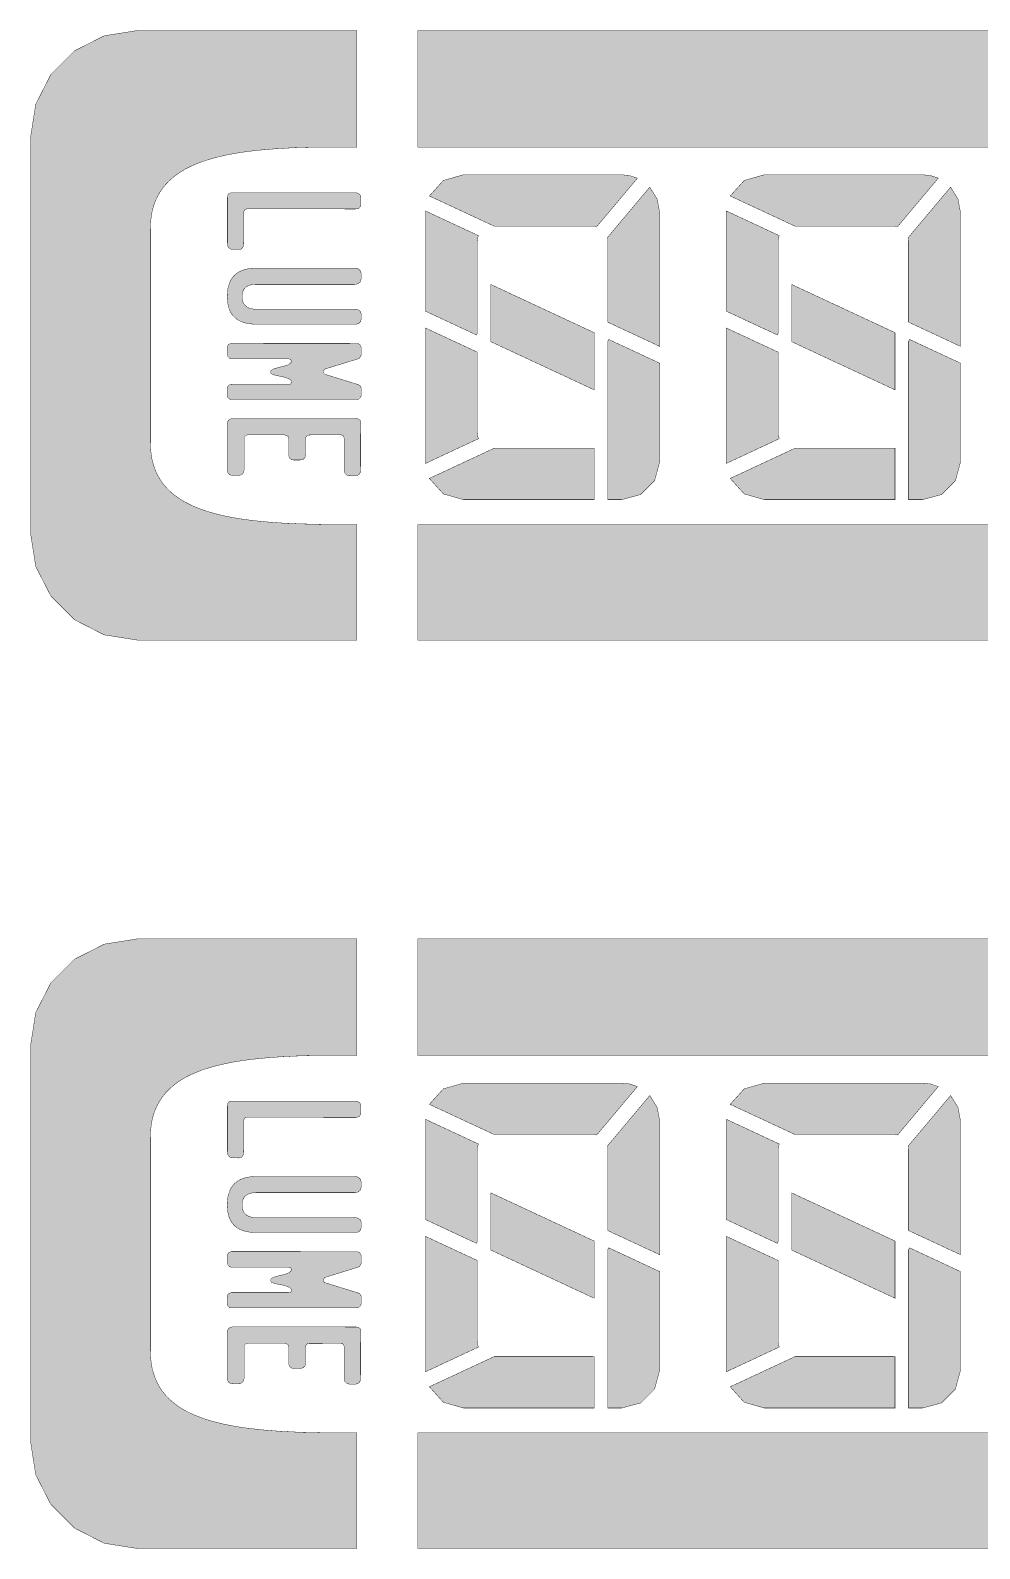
# Model space of a CAD drawing. Header units: millimetres. Extents: x 11.2 to 78.9, y -80.1 to -18.9.
# Drawn here: x 49.31 to 61.79, y -39.01 to -19.05 of the extents above; entities that cross this region are included whole.
import ezdxf

# ---------------------------------------------------------------- set-up
doc = ezdxf.new("R2010")
doc.units = ezdxf.units.MM
doc.header["$MEASUREMENT"] = 0
doc.layers.add('Top-Paste-Mask-Layer', color=7, linetype='Continuous', true_color=0x808080)

msp = doc.modelspace()

# ---------------------------------------------------------------- hatches: boundary and pattern name
at = {"layer": 'Top-Paste-Mask-Layer'}
for points in [[(50.716, -19.056), (53.605, -19.056), (53.605, -20.588), (53.063, -20.588), (52.978, -20.59), (52.893, -20.592), (52.806, -20.595), (52.72, -20.599), (52.632, -20.604), (52.545, -20.609), (52.458, -20.616), (52.371, -20.623), (52.284, -20.632), (52.198, -20.642), (52.113, -20.653), (52.029, -20.666), (51.946, -20.681), (51.865, -20.697), (51.786, -20.716), (51.709, -20.736), (51.633, -20.759), (51.561, -20.783), (51.491, -20.81), (51.423, -20.84), (51.359, -20.872), (51.298, -20.907), (51.241, -20.945), (51.188, -20.986), (51.138, -21.031), (51.092, -21.078), (51.051, -21.129), (51.014, -21.183), (50.982, -21.241), (50.954, -21.302), (50.931, -21.367), (50.913, -21.436), (50.901, -21.509), (50.893, -21.585), (50.89, -21.666), (50.89, -24.466), (50.893, -24.547), (50.901, -24.623), (50.913, -24.696), (50.931, -24.765), (50.954, -24.83), (50.982, -24.892), (51.014, -24.949), (51.051, -25.004), (51.092, -25.054), (51.138, -25.102), (51.188, -25.146), (51.241, -25.187), (51.298, -25.225), (51.359, -25.26), (51.423, -25.292), (51.491, -25.322), (51.561, -25.349), (51.633, -25.374), (51.709, -25.396), (51.786, -25.416), (51.865, -25.435), (51.946, -25.451), (52.029, -25.466), (52.113, -25.479), (52.198, -25.49), (52.284, -25.5), (52.371, -25.509), (52.458, -25.517), (52.545, -25.523), (52.632, -25.529), (52.72, -25.533), (52.806, -25.537), (52.893, -25.54), (52.978, -25.542), (53.063, -25.544), (53.146, -25.546), (53.228, -25.547), (53.309, -25.547), (53.388, -25.548), (53.465, -25.548), (53.54, -25.548), (53.605, -25.548), (53.605, -27.066), (50.716, -27.066), (50.283, -26.998), (49.893, -26.799), (49.583, -26.489), (49.384, -26.099), (49.316, -25.666), (49.316, -20.456), (49.384, -20.023), (49.583, -19.633), (49.893, -19.323), (50.283, -19.125)], [(54.405, -20.588), (54.405, -19.056), (62.588, -19.056), (62.588, -20.587)], [(57.292, -20.996), (56.757, -21.633), (56.73, -21.628), (56.703, -21.626), (55.407, -21.626), (54.557, -21.23), (54.742, -21.026), (55.006, -20.951), (57.085, -20.951), (57.191, -20.962)], [(61.246, -20.996), (60.711, -21.633), (60.684, -21.628), (60.657, -21.626), (59.361, -21.626), (58.511, -21.23), (58.696, -21.026), (58.96, -20.951), (61.039, -20.951), (61.145, -20.962)], [(57.585, -21.451), (57.585, -23.207), (56.903, -22.889), (56.903, -21.826), (56.902, -21.801), (56.897, -21.777), (57.454, -21.114), (57.551, -21.27)], [(61.539, -21.451), (61.539, -23.207), (60.857, -22.889), (60.857, -21.826), (60.856, -21.801), (60.851, -21.777), (61.408, -21.114), (61.505, -21.27)], [(53.657, -21.337), (53.653, -21.365), (53.632, -21.39), (53.605, -21.4), (53.586, -21.401), (52.162, -21.399), (52.135, -21.407), (52.119, -21.433), (52.118, -21.452), (52.117, -21.843), (52.116, -21.87), (52.109, -21.898), (52.091, -21.924), (52.064, -21.934), (52.055, -21.935), (51.981, -21.934), (51.954, -21.931), (51.928, -21.918), (51.909, -21.891), (51.903, -21.865), (51.902, -21.844), (51.902, -21.25), (51.905, -21.223), (51.923, -21.197), (51.95, -21.188), (51.959, -21.188), (53.582, -21.189), (53.61, -21.191), (53.636, -21.203), (53.654, -21.228), (53.657, -21.251)], [(54.507, -21.427), (55.202, -21.751), (55.191, -21.788), (55.187, -21.826), (55.187, -23.033), (55.177, -23.057), (54.506, -22.744), (54.506, -21.451), (54.506, -21.439)], [(58.461, -21.427), (59.156, -21.751), (59.145, -21.788), (59.141, -21.826), (59.141, -23.033), (59.131, -23.057), (58.46, -22.744), (58.46, -21.451), (58.46, -21.439)], [(52.096, -22.554), (52.097, -22.579), (52.102, -22.608), (52.111, -22.634), (52.127, -22.66), (52.156, -22.687), (52.185, -22.702), (52.213, -22.711), (52.245, -22.716), (52.273, -22.718), (53.575, -22.719), (53.6, -22.721), (53.626, -22.727), (53.652, -22.749), (53.66, -22.775), (53.66, -22.782), (53.66, -22.853), (53.655, -22.879), (53.628, -22.906), (53.6, -22.914), (53.575, -22.915), (52.25, -22.914), (52.221, -22.912), (52.193, -22.909), (52.167, -22.905), (52.129, -22.897), (52.095, -22.885), (52.063, -22.871), (52.034, -22.855), (52.008, -22.835), (51.978, -22.805), (51.958, -22.78), (51.942, -22.751), (51.928, -22.72), (51.917, -22.686), (51.909, -22.649), (51.905, -22.624), (51.903, -22.596), (51.901, -22.568), (51.901, -22.553), (51.902, -22.523), (51.904, -22.495), (51.907, -22.467), (51.911, -22.441), (51.921, -22.404), (51.932, -22.37), (51.947, -22.338), (51.965, -22.31), (51.985, -22.284), (52.017, -22.254), (52.044, -22.235), (52.074, -22.218), (52.106, -22.205), (52.142, -22.194), (52.18, -22.186), (52.208, -22.182), (52.236, -22.18), (52.266, -22.179), (53.575, -22.179), (53.601, -22.181), (53.626, -22.19), (53.653, -22.216), (53.66, -22.244), (53.661, -22.256), (53.661, -22.308), (53.658, -22.335), (53.646, -22.362), (53.619, -22.383), (53.592, -22.39), (53.575, -22.391), (52.281, -22.391), (52.252, -22.392), (52.226, -22.395), (52.196, -22.402), (52.17, -22.412), (52.144, -22.429), (52.121, -22.455), (52.107, -22.483), (52.1, -22.51), (52.096, -22.54)], [(55.367, -23.146), (55.367, -22.394), (56.723, -23.026), (56.723, -23.778)], [(59.321, -23.146), (59.321, -22.394), (60.677, -23.026), (60.677, -23.778)], [(55.202, -24.42), (54.507, -24.745), (54.506, -24.733), (54.506, -24.721), (54.506, -22.965), (55.187, -23.282), (55.187, -24.346), (55.191, -24.384)], [(57.085, -25.221), (56.903, -25.221), (56.903, -23.138), (56.914, -23.115), (57.585, -23.428), (57.585, -24.721), (57.518, -24.971), (57.335, -25.154)], [(59.156, -24.42), (58.461, -24.745), (58.46, -24.733), (58.46, -24.721), (58.46, -22.965), (59.141, -23.282), (59.141, -24.346), (59.145, -24.384)], [(61.039, -25.221), (60.857, -25.221), (60.857, -23.138), (60.868, -23.115), (61.539, -23.428), (61.539, -24.721), (61.472, -24.971), (61.289, -25.154)], [(51.96, -23.906), (51.934, -23.902), (51.934, -23.901), (51.908, -23.879), (51.907, -23.878), (51.9, -23.852), (51.9, -23.851), (51.899, -23.839), (51.899, -23.839), (51.899, -23.768), (51.899, -23.768), (51.903, -23.742), (51.903, -23.741), (51.922, -23.715), (51.922, -23.715), (51.948, -23.706), (51.949, -23.706), (51.96, -23.705), (51.96, -23.705), (52.708, -23.705), (52.733, -23.701), (52.749, -23.675), (52.75, -23.67), (52.732, -23.645), (52.706, -23.631), (52.678, -23.62), (52.651, -23.612), (52.621, -23.604), (52.616, -23.603), (52.588, -23.598), (52.588, -23.598), (52.559, -23.592), (52.559, -23.592), (52.53, -23.585), (52.53, -23.585), (52.505, -23.577), (52.505, -23.577), (52.478, -23.565), (52.478, -23.564), (52.473, -23.557), (52.473, -23.556), (52.473, -23.529), (52.473, -23.527), (52.499, -23.508), (52.499, -23.508), (52.526, -23.498), (52.526, -23.498), (52.554, -23.49), (52.554, -23.49), (52.582, -23.482), (52.582, -23.482), (52.609, -23.476), (52.609, -23.476), (52.64, -23.468), (52.667, -23.461), (52.694, -23.452), (52.719, -23.439), (52.744, -23.413), (52.745, -23.406), (52.737, -23.381), (52.713, -23.371), (52.708, -23.371), (51.96, -23.371), (51.96, -23.371), (51.96, -23.371), (51.934, -23.366), (51.934, -23.366), (51.909, -23.34), (51.908, -23.339), (51.901, -23.312), (51.901, -23.311), (51.899, -23.286), (51.899, -23.286), (51.899, -23.233), (51.899, -23.233), (51.902, -23.207), (51.903, -23.207), (51.918, -23.18), (51.918, -23.18), (51.944, -23.168), (51.945, -23.168), (51.96, -23.166), (51.96, -23.166), (53.593, -23.167), (53.593, -23.167), (53.62, -23.17), (53.621, -23.17), (53.646, -23.186), (53.647, -23.186), (53.659, -23.212), (53.66, -23.212), (53.662, -23.234), (53.662, -23.234), (53.662, -23.31), (53.662, -23.31), (53.657, -23.336), (53.657, -23.337), (53.636, -23.363), (53.636, -23.363), (53.618, -23.371), (53.618, -23.371), (53.187, -23.504), (53.167, -23.529), (53.167, -23.533), (53.167, -23.534), (53.167, -23.556), (53.185, -23.574), (53.186, -23.574), (53.186, -23.574), (53.618, -23.708), (53.618, -23.708), (53.644, -23.721), (53.645, -23.722), (53.66, -23.748), (53.66, -23.749), (53.661, -23.759), (53.661, -23.759), (53.661, -23.846), (53.661, -23.846), (53.657, -23.873), (53.656, -23.874), (53.631, -23.899), (53.63, -23.9), (53.604, -23.905), (53.603, -23.905), (53.593, -23.906), (53.593, -23.906), (51.96, -23.906)], [(53.61, -24.903), (53.583, -24.907), (53.582, -24.907), (53.523, -24.907), (53.523, -24.907), (53.497, -24.905), (53.497, -24.905), (53.472, -24.897), (53.471, -24.897), (53.445, -24.872), (53.444, -24.871), (53.436, -24.845), (53.436, -24.844), (53.436, -24.833), (53.436, -24.833), (53.436, -24.408), (53.428, -24.383), (53.402, -24.371), (53.39, -24.37), (52.977, -24.371), (52.952, -24.377), (52.932, -24.403), (52.928, -24.429), (52.928, -24.434), (52.928, -24.641), (52.928, -24.641), (52.923, -24.668), (52.922, -24.669), (52.896, -24.693), (52.895, -24.693), (52.869, -24.699), (52.869, -24.699), (52.852, -24.7), (52.852, -24.7), (52.773, -24.7), (52.772, -24.7), (52.746, -24.695), (52.745, -24.694), (52.719, -24.676), (52.719, -24.675), (52.71, -24.648), (52.71, -24.647), (52.71, -24.641), (52.71, -24.641), (52.71, -24.421), (52.705, -24.396), (52.679, -24.375), (52.652, -24.37), (52.641, -24.37), (52.176, -24.369), (52.15, -24.373), (52.125, -24.398), (52.123, -24.412), (52.123, -24.831), (52.123, -24.831), (52.117, -24.858), (52.117, -24.858), (52.1, -24.885), (52.1, -24.885), (52.072, -24.9), (52.072, -24.9), (52.048, -24.902), (52.048, -24.902), (51.976, -24.902), (51.976, -24.902), (51.948, -24.899), (51.948, -24.899), (51.922, -24.886), (51.921, -24.886), (51.904, -24.858), (51.904, -24.858), (51.9, -24.832), (51.9, -24.832), (51.9, -24.829), (51.9, -24.829), (51.9, -24.234), (51.9, -24.233), (51.903, -24.208), (51.903, -24.207), (51.914, -24.181), (51.915, -24.18), (51.941, -24.161), (51.942, -24.16), (51.969, -24.155), (51.969, -24.155), (51.975, -24.155), (51.975, -24.155), (53.596, -24.156), (53.596, -24.156), (53.622, -24.159), (53.623, -24.16), (53.649, -24.18), (53.649, -24.18), (53.655, -24.206), (53.655, -24.206), (53.655, -24.206), (53.654, -24.831), (53.654, -24.831), (53.65, -24.858), (53.65, -24.859), (53.637, -24.885), (53.636, -24.886), (53.61, -24.903)], [(56.723, -25.221), (55.006, -25.221), (54.742, -25.146), (54.557, -24.942), (55.407, -24.546), (56.703, -24.546), (56.713, -24.545), (56.723, -24.545)], [(60.677, -25.221), (58.96, -25.221), (58.696, -25.146), (58.511, -24.942), (59.361, -24.546), (60.657, -24.546), (60.667, -24.545), (60.677, -24.545)], [(62.588, -27.066), (54.405, -27.066), (54.405, -25.546), (62.588, -25.546)], [(50.716, -30.994), (53.605, -30.994), (53.605, -32.526), (53.063, -32.526), (52.978, -32.528), (52.893, -32.53), (52.806, -32.533), (52.72, -32.537), (52.632, -32.542), (52.545, -32.547), (52.458, -32.554), (52.371, -32.561), (52.284, -32.57), (52.198, -32.58), (52.113, -32.591), (52.029, -32.604), (51.946, -32.619), (51.865, -32.636), (51.786, -32.654), (51.709, -32.674), (51.633, -32.697), (51.561, -32.721), (51.491, -32.749), (51.423, -32.778), (51.359, -32.81), (51.298, -32.845), (51.241, -32.883), (51.188, -32.924), (51.138, -32.969), (51.092, -33.016), (51.051, -33.067), (51.014, -33.121), (50.982, -33.179), (50.954, -33.24), (50.931, -33.305), (50.913, -33.374), (50.901, -33.447), (50.893, -33.523), (50.89, -33.604), (50.89, -36.404), (50.893, -36.485), (50.901, -36.561), (50.913, -36.634), (50.931, -36.703), (50.954, -36.768), (50.982, -36.83), (51.014, -36.887), (51.051, -36.942), (51.092, -36.992), (51.138, -37.04), (51.188, -37.084), (51.241, -37.125), (51.298, -37.163), (51.359, -37.198), (51.423, -37.23), (51.491, -37.26), (51.561, -37.287), (51.633, -37.312), (51.709, -37.334), (51.786, -37.354), (51.865, -37.373), (51.946, -37.389), (52.029, -37.404), (52.113, -37.417), (52.198, -37.428), (52.284, -37.438), (52.371, -37.447), (52.458, -37.455), (52.545, -37.461), (52.632, -37.467), (52.72, -37.471), (52.806, -37.475), (52.893, -37.478), (52.978, -37.48), (53.063, -37.482), (53.146, -37.484), (53.228, -37.485), (53.309, -37.485), (53.388, -37.486), (53.465, -37.486), (53.54, -37.486), (53.605, -37.486), (53.605, -39.005), (50.716, -39.005), (50.283, -38.936), (49.893, -38.737), (49.583, -38.427), (49.384, -38.037), (49.316, -37.605), (49.316, -32.394), (49.384, -31.961), (49.583, -31.571), (49.893, -31.261), (50.283, -31.063)], [(54.405, -32.526), (54.405, -30.994), (62.588, -30.994), (62.588, -32.525)], [(57.292, -32.934), (56.757, -33.571), (56.73, -33.566), (56.703, -33.564), (55.407, -33.564), (54.557, -33.168), (54.742, -32.964), (55.006, -32.889), (57.085, -32.889), (57.191, -32.9)], [(61.246, -32.934), (60.711, -33.571), (60.684, -33.566), (60.657, -33.564), (59.361, -33.564), (58.511, -33.168), (58.696, -32.964), (58.96, -32.889), (61.039, -32.889), (61.145, -32.9)], [(57.585, -33.389), (57.585, -35.145), (56.903, -34.827), (56.903, -33.764), (56.902, -33.739), (56.897, -33.715), (57.454, -33.052), (57.551, -33.208)], [(61.539, -33.389), (61.539, -35.145), (60.857, -34.827), (60.857, -33.764), (60.856, -33.739), (60.851, -33.715), (61.408, -33.052), (61.505, -33.208)], [(53.657, -33.276), (53.653, -33.303), (53.632, -33.328), (53.605, -33.338), (53.586, -33.339), (52.162, -33.337), (52.135, -33.345), (52.119, -33.371), (52.118, -33.39), (52.117, -33.781), (52.116, -33.808), (52.109, -33.836), (52.091, -33.862), (52.064, -33.872), (52.055, -33.873), (51.981, -33.872), (51.954, -33.869), (51.928, -33.856), (51.909, -33.829), (51.903, -33.803), (51.902, -33.782), (51.902, -33.188), (51.905, -33.161), (51.923, -33.135), (51.95, -33.126), (51.959, -33.126), (53.582, -33.127), (53.61, -33.13), (53.636, -33.141), (53.654, -33.166), (53.657, -33.189)], [(54.507, -33.365), (55.202, -33.689), (55.191, -33.726), (55.187, -33.764), (55.187, -34.971), (55.177, -34.995), (54.506, -34.682), (54.506, -33.389), (54.506, -33.377)], [(58.461, -33.365), (59.156, -33.689), (59.145, -33.726), (59.141, -33.764), (59.141, -34.971), (59.131, -34.995), (58.46, -34.682), (58.46, -33.389), (58.46, -33.377)], [(52.096, -34.492), (52.097, -34.517), (52.102, -34.546), (52.111, -34.572), (52.127, -34.598), (52.156, -34.625), (52.185, -34.64), (52.213, -34.649), (52.245, -34.654), (52.273, -34.656), (53.575, -34.657), (53.6, -34.659), (53.626, -34.665), (53.652, -34.687), (53.66, -34.713), (53.66, -34.72), (53.66, -34.791), (53.655, -34.818), (53.628, -34.844), (53.6, -34.852), (53.575, -34.853), (52.25, -34.852), (52.221, -34.85), (52.193, -34.847), (52.167, -34.843), (52.129, -34.835), (52.095, -34.823), (52.063, -34.809), (52.034, -34.793), (52.008, -34.773), (51.978, -34.743), (51.958, -34.718), (51.942, -34.689), (51.928, -34.658), (51.917, -34.624), (51.909, -34.587), (51.905, -34.562), (51.903, -34.534), (51.901, -34.506), (51.901, -34.491), (51.902, -34.461), (51.904, -34.433), (51.907, -34.405), (51.911, -34.379), (51.921, -34.342), (51.932, -34.308), (51.947, -34.276), (51.965, -34.248), (51.985, -34.222), (52.017, -34.192), (52.044, -34.173), (52.074, -34.156), (52.106, -34.143), (52.142, -34.132), (52.18, -34.124), (52.208, -34.12), (52.236, -34.118), (52.266, -34.117), (53.575, -34.117), (53.601, -34.119), (53.626, -34.128), (53.653, -34.154), (53.66, -34.182), (53.661, -34.194), (53.661, -34.246), (53.658, -34.273), (53.646, -34.3), (53.619, -34.321), (53.592, -34.328), (53.575, -34.329), (52.281, -34.329), (52.252, -34.33), (52.226, -34.333), (52.196, -34.34), (52.17, -34.35), (52.144, -34.367), (52.121, -34.393), (52.107, -34.421), (52.1, -34.448), (52.096, -34.478)], [(55.367, -35.084), (55.367, -34.332), (56.723, -34.964), (56.723, -35.716)], [(59.321, -35.084), (59.321, -34.332), (60.677, -34.964), (60.677, -35.716)], [(55.202, -36.358), (54.507, -36.683), (54.506, -36.671), (54.506, -36.659), (54.506, -34.903), (55.187, -35.22), (55.187, -36.284), (55.191, -36.322)], [(59.156, -36.358), (58.461, -36.683), (58.46, -36.671), (58.46, -36.659), (58.46, -34.903), (59.141, -35.22), (59.141, -36.284), (59.145, -36.322)], [(51.96, -35.844), (51.934, -35.84), (51.934, -35.839), (51.908, -35.817), (51.907, -35.816), (51.9, -35.79), (51.9, -35.789), (51.899, -35.777), (51.899, -35.777), (51.899, -35.706), (51.899, -35.706), (51.903, -35.68), (51.903, -35.679), (51.922, -35.653), (51.922, -35.653), (51.948, -35.644), (51.949, -35.644), (51.96, -35.643), (51.96, -35.643), (52.708, -35.643), (52.733, -35.639), (52.749, -35.613), (52.75, -35.608), (52.732, -35.583), (52.706, -35.569), (52.678, -35.558), (52.651, -35.55), (52.621, -35.542), (52.616, -35.541), (52.588, -35.536), (52.588, -35.536), (52.559, -35.53), (52.559, -35.53), (52.53, -35.523), (52.53, -35.523), (52.505, -35.515), (52.505, -35.515), (52.478, -35.503), (52.478, -35.502), (52.473, -35.495), (52.473, -35.494), (52.473, -35.467), (52.473, -35.465), (52.499, -35.446), (52.499, -35.446), (52.526, -35.436), (52.526, -35.436), (52.554, -35.428), (52.554, -35.428), (52.582, -35.42), (52.582, -35.42), (52.609, -35.414), (52.609, -35.414), (52.64, -35.406), (52.667, -35.399), (52.694, -35.39), (52.719, -35.377), (52.744, -35.351), (52.745, -35.344), (52.737, -35.319), (52.713, -35.309), (52.708, -35.309), (51.96, -35.309), (51.96, -35.309), (51.96, -35.309), (51.934, -35.304), (51.934, -35.304), (51.909, -35.278), (51.908, -35.277), (51.901, -35.25), (51.901, -35.249), (51.899, -35.224), (51.899, -35.224), (51.899, -35.171), (51.899, -35.171), (51.902, -35.145), (51.903, -35.145), (51.918, -35.119), (51.918, -35.118), (51.944, -35.106), (51.945, -35.106), (51.96, -35.104), (51.96, -35.104), (53.593, -35.105), (53.593, -35.105), (53.62, -35.108), (53.621, -35.108), (53.646, -35.124), (53.647, -35.124), (53.659, -35.15), (53.66, -35.15), (53.662, -35.172), (53.662, -35.172), (53.662, -35.248), (53.662, -35.249), (53.657, -35.274), (53.657, -35.275), (53.636, -35.301), (53.636, -35.301), (53.618, -35.309), (53.618, -35.309), (53.187, -35.442), (53.167, -35.467), (53.167, -35.471), (53.167, -35.472), (53.167, -35.494), (53.185, -35.512), (53.186, -35.512), (53.186, -35.512), (53.618, -35.646), (53.618, -35.646), (53.644, -35.659), (53.645, -35.66), (53.66, -35.686), (53.66, -35.687), (53.661, -35.697), (53.661, -35.697), (53.661, -35.784), (53.661, -35.784), (53.657, -35.811), (53.656, -35.812), (53.631, -35.837), (53.63, -35.838), (53.604, -35.843), (53.603, -35.843), (53.593, -35.844), (53.593, -35.844), (51.96, -35.844)], [(57.085, -37.159), (56.903, -37.159), (56.903, -35.076), (56.914, -35.053), (57.585, -35.366), (57.585, -36.659), (57.518, -36.909), (57.335, -37.092)], [(61.039, -37.159), (60.857, -37.159), (60.857, -35.076), (60.868, -35.053), (61.539, -35.366), (61.539, -36.659), (61.472, -36.909), (61.289, -37.092)], [(53.61, -36.841), (53.583, -36.845), (53.582, -36.845), (53.523, -36.845), (53.523, -36.845), (53.497, -36.843), (53.497, -36.843), (53.472, -36.835), (53.471, -36.835), (53.445, -36.81), (53.444, -36.809), (53.436, -36.783), (53.436, -36.782), (53.436, -36.771), (53.436, -36.771), (53.436, -36.346), (53.428, -36.321), (53.402, -36.309), (53.39, -36.308), (52.977, -36.309), (52.952, -36.315), (52.932, -36.341), (52.928, -36.367), (52.928, -36.372), (52.928, -36.579), (52.928, -36.579), (52.923, -36.606), (52.922, -36.607), (52.896, -36.631), (52.895, -36.631), (52.869, -36.637), (52.869, -36.637), (52.852, -36.638), (52.852, -36.638), (52.773, -36.638), (52.772, -36.638), (52.746, -36.633), (52.745, -36.632), (52.719, -36.614), (52.719, -36.613), (52.71, -36.586), (52.71, -36.585), (52.71, -36.579), (52.71, -36.579), (52.71, -36.359), (52.705, -36.334), (52.679, -36.313), (52.652, -36.308), (52.641, -36.308), (52.176, -36.307), (52.15, -36.311), (52.125, -36.336), (52.123, -36.35), (52.123, -36.769), (52.123, -36.769), (52.117, -36.796), (52.117, -36.796), (52.1, -36.823), (52.1, -36.823), (52.072, -36.838), (52.072, -36.838), (52.048, -36.84), (52.048, -36.84), (51.976, -36.84), (51.976, -36.84), (51.948, -36.837), (51.948, -36.837), (51.922, -36.824), (51.921, -36.824), (51.904, -36.796), (51.904, -36.796), (51.9, -36.77), (51.9, -36.77), (51.9, -36.767), (51.9, -36.767), (51.9, -36.172), (51.9, -36.171), (51.903, -36.146), (51.903, -36.145), (51.914, -36.119), (51.915, -36.118), (51.941, -36.099), (51.942, -36.098), (51.969, -36.093), (51.969, -36.093), (51.975, -36.093), (51.975, -36.093), (53.596, -36.094), (53.596, -36.094), (53.622, -36.097), (53.623, -36.098), (53.649, -36.118), (53.649, -36.118), (53.655, -36.144), (53.655, -36.144), (53.655, -36.144), (53.654, -36.769), (53.654, -36.769), (53.65, -36.796), (53.65, -36.797), (53.637, -36.823), (53.636, -36.824), (53.61, -36.841)], [(56.723, -37.159), (55.006, -37.159), (54.742, -37.084), (54.557, -36.88), (55.407, -36.484), (56.703, -36.484), (56.713, -36.483), (56.723, -36.483)], [(60.677, -37.159), (58.96, -37.159), (58.696, -37.084), (58.511, -36.88), (59.361, -36.484), (60.657, -36.484), (60.667, -36.483), (60.677, -36.483)], [(62.588, -39.005), (54.405, -39.005), (54.405, -37.485), (62.588, -37.484)]]:
    msp.add_hatch(color=256, dxfattribs=at).paths.add_polyline_path(points)

# ---------------------------------------------------------------- linework, layer by layer
at = {"layer": 'Top-Paste-Mask-Layer', "const_width": 0.00508}
for points in [[(50.716, -19.056), (53.605, -19.056), (53.605, -20.588), (53.063, -20.588), (52.978, -20.59), (52.893, -20.592), (52.806, -20.595), (52.72, -20.599), (52.632, -20.604), (52.545, -20.609), (52.458, -20.616), (52.371, -20.623), (52.284, -20.632), (52.198, -20.642), (52.113, -20.653), (52.029, -20.666), (51.946, -20.681), (51.865, -20.697), (51.786, -20.716), (51.709, -20.736), (51.633, -20.759), (51.561, -20.783), (51.491, -20.81), (51.423, -20.84), (51.359, -20.872), (51.298, -20.907), (51.241, -20.945), (51.188, -20.986), (51.138, -21.031), (51.092, -21.078), (51.051, -21.129), (51.014, -21.183), (50.982, -21.241), (50.954, -21.302), (50.931, -21.367), (50.913, -21.436), (50.901, -21.509), (50.893, -21.585), (50.89, -21.666), (50.89, -24.466), (50.893, -24.547), (50.901, -24.623), (50.913, -24.696), (50.931, -24.765), (50.954, -24.83), (50.982, -24.892), (51.014, -24.949), (51.051, -25.004), (51.092, -25.054), (51.138, -25.102), (51.188, -25.146), (51.241, -25.187), (51.298, -25.225), (51.359, -25.26), (51.423, -25.292), (51.491, -25.322), (51.561, -25.349), (51.633, -25.374), (51.709, -25.396), (51.786, -25.416), (51.865, -25.435), (51.946, -25.451), (52.029, -25.466), (52.113, -25.479), (52.198, -25.49), (52.284, -25.5), (52.371, -25.509), (52.458, -25.517), (52.545, -25.523), (52.632, -25.529), (52.72, -25.533), (52.806, -25.537), (52.893, -25.54), (52.978, -25.542), (53.063, -25.544), (53.146, -25.546), (53.228, -25.547), (53.309, -25.547), (53.388, -25.548), (53.465, -25.548), (53.54, -25.548), (53.605, -25.548), (53.605, -27.066), (50.716, -27.066), (50.283, -26.998), (49.893, -26.799), (49.583, -26.489), (49.384, -26.099), (49.316, -25.666), (49.316, -20.456), (49.384, -20.023), (49.583, -19.633), (49.893, -19.323), (50.283, -19.125)], [(54.405, -20.588), (54.405, -19.056), (62.588, -19.056), (62.588, -20.587)], [(57.292, -20.996), (56.757, -21.633), (56.73, -21.628), (56.703, -21.626), (55.407, -21.626), (54.557, -21.23), (54.742, -21.026), (55.006, -20.951), (57.085, -20.951), (57.191, -20.962)], [(61.246, -20.996), (60.711, -21.633), (60.684, -21.628), (60.657, -21.626), (59.361, -21.626), (58.511, -21.23), (58.696, -21.026), (58.96, -20.951), (61.039, -20.951), (61.145, -20.962)], [(57.585, -21.451), (57.585, -23.207), (56.903, -22.889), (56.903, -21.826), (56.902, -21.801), (56.897, -21.777), (57.454, -21.114), (57.551, -21.27)], [(61.539, -21.451), (61.539, -23.207), (60.857, -22.889), (60.857, -21.826), (60.856, -21.801), (60.851, -21.777), (61.408, -21.114), (61.505, -21.27)], [(53.657, -21.337), (53.653, -21.365), (53.632, -21.39), (53.605, -21.4), (53.586, -21.401), (52.162, -21.399), (52.135, -21.407), (52.119, -21.433), (52.118, -21.452), (52.117, -21.843), (52.116, -21.87), (52.109, -21.898), (52.091, -21.924), (52.064, -21.934), (52.055, -21.935), (51.981, -21.934), (51.954, -21.931), (51.928, -21.918), (51.909, -21.891), (51.903, -21.865), (51.902, -21.844), (51.902, -21.25), (51.905, -21.223), (51.923, -21.197), (51.95, -21.188), (51.959, -21.188), (53.582, -21.189), (53.61, -21.191), (53.636, -21.203), (53.654, -21.228), (53.657, -21.251)], [(54.507, -21.427), (55.202, -21.751), (55.191, -21.788), (55.187, -21.826), (55.187, -23.033), (55.177, -23.057), (54.506, -22.744), (54.506, -21.451), (54.506, -21.439)], [(58.461, -21.427), (59.156, -21.751), (59.145, -21.788), (59.141, -21.826), (59.141, -23.033), (59.131, -23.057), (58.46, -22.744), (58.46, -21.451), (58.46, -21.439)], [(52.096, -22.554), (52.097, -22.579), (52.102, -22.608), (52.111, -22.634), (52.127, -22.66), (52.156, -22.687), (52.185, -22.702), (52.213, -22.711), (52.245, -22.716), (52.273, -22.718), (53.575, -22.719), (53.6, -22.721), (53.626, -22.727), (53.652, -22.749), (53.66, -22.775), (53.66, -22.782), (53.66, -22.853), (53.655, -22.879), (53.628, -22.906), (53.6, -22.914), (53.575, -22.915), (52.25, -22.914), (52.221, -22.912), (52.193, -22.909), (52.167, -22.905), (52.129, -22.897), (52.095, -22.885), (52.063, -22.871), (52.034, -22.855), (52.008, -22.835), (51.978, -22.805), (51.958, -22.78), (51.942, -22.751), (51.928, -22.72), (51.917, -22.686), (51.909, -22.649), (51.905, -22.624), (51.903, -22.596), (51.901, -22.568), (51.901, -22.553), (51.902, -22.523), (51.904, -22.495), (51.907, -22.467), (51.911, -22.441), (51.921, -22.404), (51.932, -22.37), (51.947, -22.338), (51.965, -22.31), (51.985, -22.284), (52.017, -22.254), (52.044, -22.235), (52.074, -22.218), (52.106, -22.205), (52.142, -22.194), (52.18, -22.186), (52.208, -22.182), (52.236, -22.18), (52.266, -22.179), (53.575, -22.179), (53.601, -22.181), (53.626, -22.19), (53.653, -22.216), (53.66, -22.244), (53.661, -22.256), (53.661, -22.308), (53.658, -22.335), (53.646, -22.362), (53.619, -22.383), (53.592, -22.39), (53.575, -22.391), (52.281, -22.391), (52.252, -22.392), (52.226, -22.395), (52.196, -22.402), (52.17, -22.412), (52.144, -22.429), (52.121, -22.455), (52.107, -22.483), (52.1, -22.51), (52.096, -22.54)], [(55.367, -23.146), (55.367, -22.394), (56.723, -23.026), (56.723, -23.778)], [(59.321, -23.146), (59.321, -22.394), (60.677, -23.026), (60.677, -23.778)], [(55.202, -24.42), (54.507, -24.745), (54.506, -24.733), (54.506, -24.721), (54.506, -22.965), (55.187, -23.282), (55.187, -24.346), (55.191, -24.384)], [(57.085, -25.221), (56.903, -25.221), (56.903, -23.138), (56.914, -23.115), (57.585, -23.428), (57.585, -24.721), (57.518, -24.971), (57.335, -25.154)], [(59.156, -24.42), (58.461, -24.745), (58.46, -24.733), (58.46, -24.721), (58.46, -22.965), (59.141, -23.282), (59.141, -24.346), (59.145, -24.384)], [(61.039, -25.221), (60.857, -25.221), (60.857, -23.138), (60.868, -23.115), (61.539, -23.428), (61.539, -24.721), (61.472, -24.971), (61.289, -25.154)], [(51.96, -23.906), (51.934, -23.902), (51.934, -23.901), (51.908, -23.879), (51.907, -23.878), (51.9, -23.852), (51.9, -23.851), (51.899, -23.839), (51.899, -23.839), (51.899, -23.768), (51.899, -23.768), (51.903, -23.742), (51.903, -23.741), (51.922, -23.715), (51.922, -23.715), (51.948, -23.706), (51.949, -23.706), (51.96, -23.705), (51.96, -23.705), (52.708, -23.705), (52.733, -23.701), (52.749, -23.675), (52.75, -23.67), (52.732, -23.645), (52.706, -23.631), (52.678, -23.62), (52.651, -23.612), (52.621, -23.604), (52.616, -23.603), (52.588, -23.598), (52.588, -23.598), (52.559, -23.592), (52.559, -23.592), (52.53, -23.585), (52.53, -23.585), (52.505, -23.577), (52.505, -23.577), (52.478, -23.565), (52.478, -23.564), (52.473, -23.557), (52.473, -23.556), (52.473, -23.529), (52.473, -23.527), (52.499, -23.508), (52.499, -23.508), (52.526, -23.498), (52.526, -23.498), (52.554, -23.49), (52.554, -23.49), (52.582, -23.482), (52.582, -23.482), (52.609, -23.476), (52.609, -23.476), (52.64, -23.468), (52.667, -23.461), (52.694, -23.452), (52.719, -23.439), (52.744, -23.413), (52.745, -23.406), (52.737, -23.381), (52.713, -23.371), (52.708, -23.371), (51.96, -23.371), (51.96, -23.371), (51.96, -23.371), (51.934, -23.366), (51.934, -23.366), (51.909, -23.34), (51.908, -23.339), (51.901, -23.312), (51.901, -23.311), (51.899, -23.286), (51.899, -23.286), (51.899, -23.233), (51.899, -23.233), (51.902, -23.207), (51.903, -23.207), (51.918, -23.18), (51.918, -23.18), (51.944, -23.168), (51.945, -23.168), (51.96, -23.166), (51.96, -23.166), (53.593, -23.167), (53.593, -23.167), (53.62, -23.17), (53.621, -23.17), (53.646, -23.186), (53.647, -23.186), (53.659, -23.212), (53.66, -23.212), (53.662, -23.234), (53.662, -23.234), (53.662, -23.31), (53.662, -23.31), (53.657, -23.336), (53.657, -23.337), (53.636, -23.363), (53.636, -23.363), (53.618, -23.371), (53.618, -23.371), (53.187, -23.504), (53.167, -23.529), (53.167, -23.533), (53.167, -23.534), (53.167, -23.556), (53.185, -23.574), (53.186, -23.574), (53.186, -23.574), (53.618, -23.708), (53.618, -23.708), (53.644, -23.721), (53.645, -23.722), (53.66, -23.748), (53.66, -23.749), (53.661, -23.759), (53.661, -23.759), (53.661, -23.846), (53.661, -23.846), (53.657, -23.873), (53.656, -23.874), (53.631, -23.899), (53.63, -23.9), (53.604, -23.905), (53.603, -23.905), (53.593, -23.906), (53.593, -23.906), (51.96, -23.906)], [(53.61, -24.903), (53.583, -24.907), (53.582, -24.907), (53.523, -24.907), (53.523, -24.907), (53.497, -24.905), (53.497, -24.905), (53.472, -24.897), (53.471, -24.897), (53.445, -24.872), (53.444, -24.871), (53.436, -24.845), (53.436, -24.844), (53.436, -24.833), (53.436, -24.833), (53.436, -24.408), (53.428, -24.383), (53.402, -24.371), (53.39, -24.37), (52.977, -24.371), (52.952, -24.377), (52.932, -24.403), (52.928, -24.429), (52.928, -24.434), (52.928, -24.641), (52.928, -24.641), (52.923, -24.668), (52.922, -24.669), (52.896, -24.693), (52.895, -24.693), (52.869, -24.699), (52.869, -24.699), (52.852, -24.7), (52.852, -24.7), (52.773, -24.7), (52.772, -24.7), (52.746, -24.695), (52.745, -24.694), (52.719, -24.676), (52.719, -24.675), (52.71, -24.648), (52.71, -24.647), (52.71, -24.641), (52.71, -24.641), (52.71, -24.421), (52.705, -24.396), (52.679, -24.375), (52.652, -24.37), (52.641, -24.37), (52.176, -24.369), (52.15, -24.373), (52.125, -24.398), (52.123, -24.412), (52.123, -24.831), (52.123, -24.831), (52.117, -24.858), (52.117, -24.858), (52.1, -24.885), (52.1, -24.885), (52.072, -24.9), (52.072, -24.9), (52.048, -24.902), (52.048, -24.902), (51.976, -24.902), (51.976, -24.902), (51.948, -24.899), (51.948, -24.899), (51.922, -24.886), (51.921, -24.886), (51.904, -24.858), (51.904, -24.858), (51.9, -24.832), (51.9, -24.832), (51.9, -24.829), (51.9, -24.829), (51.9, -24.234), (51.9, -24.233), (51.903, -24.208), (51.903, -24.207), (51.914, -24.181), (51.915, -24.18), (51.941, -24.161), (51.942, -24.16), (51.969, -24.155), (51.969, -24.155), (51.975, -24.155), (51.975, -24.155), (53.596, -24.156), (53.596, -24.156), (53.622, -24.159), (53.623, -24.16), (53.649, -24.18), (53.649, -24.18), (53.655, -24.206), (53.655, -24.206), (53.655, -24.206), (53.654, -24.831), (53.654, -24.831), (53.65, -24.858), (53.65, -24.859), (53.637, -24.885), (53.636, -24.886), (53.61, -24.903)], [(56.723, -25.221), (55.006, -25.221), (54.742, -25.146), (54.557, -24.942), (55.407, -24.546), (56.703, -24.546), (56.713, -24.545), (56.723, -24.545)], [(60.677, -25.221), (58.96, -25.221), (58.696, -25.146), (58.511, -24.942), (59.361, -24.546), (60.657, -24.546), (60.667, -24.545), (60.677, -24.545)], [(62.588, -27.066), (54.405, -27.066), (54.405, -25.546), (62.588, -25.546)], [(50.716, -30.994), (53.605, -30.994), (53.605, -32.526), (53.063, -32.526), (52.978, -32.528), (52.893, -32.53), (52.806, -32.533), (52.72, -32.537), (52.632, -32.542), (52.545, -32.547), (52.458, -32.554), (52.371, -32.561), (52.284, -32.57), (52.198, -32.58), (52.113, -32.591), (52.029, -32.604), (51.946, -32.619), (51.865, -32.636), (51.786, -32.654), (51.709, -32.674), (51.633, -32.697), (51.561, -32.721), (51.491, -32.749), (51.423, -32.778), (51.359, -32.81), (51.298, -32.845), (51.241, -32.883), (51.188, -32.924), (51.138, -32.969), (51.092, -33.016), (51.051, -33.067), (51.014, -33.121), (50.982, -33.179), (50.954, -33.24), (50.931, -33.305), (50.913, -33.374), (50.901, -33.447), (50.893, -33.523), (50.89, -33.604), (50.89, -36.404), (50.893, -36.485), (50.901, -36.561), (50.913, -36.634), (50.931, -36.703), (50.954, -36.768), (50.982, -36.83), (51.014, -36.887), (51.051, -36.942), (51.092, -36.992), (51.138, -37.04), (51.188, -37.084), (51.241, -37.125), (51.298, -37.163), (51.359, -37.198), (51.423, -37.23), (51.491, -37.26), (51.561, -37.287), (51.633, -37.312), (51.709, -37.334), (51.786, -37.354), (51.865, -37.373), (51.946, -37.389), (52.029, -37.404), (52.113, -37.417), (52.198, -37.428), (52.284, -37.438), (52.371, -37.447), (52.458, -37.455), (52.545, -37.461), (52.632, -37.467), (52.72, -37.471), (52.806, -37.475), (52.893, -37.478), (52.978, -37.48), (53.063, -37.482), (53.146, -37.484), (53.228, -37.485), (53.309, -37.485), (53.388, -37.486), (53.465, -37.486), (53.54, -37.486), (53.605, -37.486), (53.605, -39.005), (50.716, -39.005), (50.283, -38.936), (49.893, -38.737), (49.583, -38.427), (49.384, -38.037), (49.316, -37.605), (49.316, -32.394), (49.384, -31.961), (49.583, -31.571), (49.893, -31.261), (50.283, -31.063)], [(54.405, -32.526), (54.405, -30.994), (62.588, -30.994), (62.588, -32.525)], [(57.292, -32.934), (56.757, -33.571), (56.73, -33.566), (56.703, -33.564), (55.407, -33.564), (54.557, -33.168), (54.742, -32.964), (55.006, -32.889), (57.085, -32.889), (57.191, -32.9)], [(61.246, -32.934), (60.711, -33.571), (60.684, -33.566), (60.657, -33.564), (59.361, -33.564), (58.511, -33.168), (58.696, -32.964), (58.96, -32.889), (61.039, -32.889), (61.145, -32.9)], [(57.585, -33.389), (57.585, -35.145), (56.903, -34.827), (56.903, -33.764), (56.902, -33.739), (56.897, -33.715), (57.454, -33.052), (57.551, -33.208)], [(61.539, -33.389), (61.539, -35.145), (60.857, -34.827), (60.857, -33.764), (60.856, -33.739), (60.851, -33.715), (61.408, -33.052), (61.505, -33.208)], [(53.657, -33.276), (53.653, -33.303), (53.632, -33.328), (53.605, -33.338), (53.586, -33.339), (52.162, -33.337), (52.135, -33.345), (52.119, -33.371), (52.118, -33.39), (52.117, -33.781), (52.116, -33.808), (52.109, -33.836), (52.091, -33.862), (52.064, -33.872), (52.055, -33.873), (51.981, -33.872), (51.954, -33.869), (51.928, -33.856), (51.909, -33.829), (51.903, -33.803), (51.902, -33.782), (51.902, -33.188), (51.905, -33.161), (51.923, -33.135), (51.95, -33.126), (51.959, -33.126), (53.582, -33.127), (53.61, -33.13), (53.636, -33.141), (53.654, -33.166), (53.657, -33.189)], [(54.507, -33.365), (55.202, -33.689), (55.191, -33.726), (55.187, -33.764), (55.187, -34.971), (55.177, -34.995), (54.506, -34.682), (54.506, -33.389), (54.506, -33.377)], [(58.461, -33.365), (59.156, -33.689), (59.145, -33.726), (59.141, -33.764), (59.141, -34.971), (59.131, -34.995), (58.46, -34.682), (58.46, -33.389), (58.46, -33.377)], [(52.096, -34.492), (52.097, -34.517), (52.102, -34.546), (52.111, -34.572), (52.127, -34.598), (52.156, -34.625), (52.185, -34.64), (52.213, -34.649), (52.245, -34.654), (52.273, -34.656), (53.575, -34.657), (53.6, -34.659), (53.626, -34.665), (53.652, -34.687), (53.66, -34.713), (53.66, -34.72), (53.66, -34.791), (53.655, -34.818), (53.628, -34.844), (53.6, -34.852), (53.575, -34.853), (52.25, -34.852), (52.221, -34.85), (52.193, -34.847), (52.167, -34.843), (52.129, -34.835), (52.095, -34.823), (52.063, -34.809), (52.034, -34.793), (52.008, -34.773), (51.978, -34.743), (51.958, -34.718), (51.942, -34.689), (51.928, -34.658), (51.917, -34.624), (51.909, -34.587), (51.905, -34.562), (51.903, -34.534), (51.901, -34.506), (51.901, -34.491), (51.902, -34.461), (51.904, -34.433), (51.907, -34.405), (51.911, -34.379), (51.921, -34.342), (51.932, -34.308), (51.947, -34.276), (51.965, -34.248), (51.985, -34.222), (52.017, -34.192), (52.044, -34.173), (52.074, -34.156), (52.106, -34.143), (52.142, -34.132), (52.18, -34.124), (52.208, -34.12), (52.236, -34.118), (52.266, -34.117), (53.575, -34.117), (53.601, -34.119), (53.626, -34.128), (53.653, -34.154), (53.66, -34.182), (53.661, -34.194), (53.661, -34.246), (53.658, -34.273), (53.646, -34.3), (53.619, -34.321), (53.592, -34.328), (53.575, -34.329), (52.281, -34.329), (52.252, -34.33), (52.226, -34.333), (52.196, -34.34), (52.17, -34.35), (52.144, -34.367), (52.121, -34.393), (52.107, -34.421), (52.1, -34.448), (52.096, -34.478)], [(55.367, -35.084), (55.367, -34.332), (56.723, -34.964), (56.723, -35.716)], [(59.321, -35.084), (59.321, -34.332), (60.677, -34.964), (60.677, -35.716)], [(55.202, -36.358), (54.507, -36.683), (54.506, -36.671), (54.506, -36.659), (54.506, -34.903), (55.187, -35.22), (55.187, -36.284), (55.191, -36.322)], [(59.156, -36.358), (58.461, -36.683), (58.46, -36.671), (58.46, -36.659), (58.46, -34.903), (59.141, -35.22), (59.141, -36.284), (59.145, -36.322)], [(51.96, -35.844), (51.934, -35.84), (51.934, -35.839), (51.908, -35.817), (51.907, -35.816), (51.9, -35.79), (51.9, -35.789), (51.899, -35.777), (51.899, -35.777), (51.899, -35.706), (51.899, -35.706), (51.903, -35.68), (51.903, -35.679), (51.922, -35.653), (51.922, -35.653), (51.948, -35.644), (51.949, -35.644), (51.96, -35.643), (51.96, -35.643), (52.708, -35.643), (52.733, -35.639), (52.749, -35.613), (52.75, -35.608), (52.732, -35.583), (52.706, -35.569), (52.678, -35.558), (52.651, -35.55), (52.621, -35.542), (52.616, -35.541), (52.588, -35.536), (52.588, -35.536), (52.559, -35.53), (52.559, -35.53), (52.53, -35.523), (52.53, -35.523), (52.505, -35.515), (52.505, -35.515), (52.478, -35.503), (52.478, -35.502), (52.473, -35.495), (52.473, -35.494), (52.473, -35.467), (52.473, -35.465), (52.499, -35.446), (52.499, -35.446), (52.526, -35.436), (52.526, -35.436), (52.554, -35.428), (52.554, -35.428), (52.582, -35.42), (52.582, -35.42), (52.609, -35.414), (52.609, -35.414), (52.64, -35.406), (52.667, -35.399), (52.694, -35.39), (52.719, -35.377), (52.744, -35.351), (52.745, -35.344), (52.737, -35.319), (52.713, -35.309), (52.708, -35.309), (51.96, -35.309), (51.96, -35.309), (51.96, -35.309), (51.934, -35.304), (51.934, -35.304), (51.909, -35.278), (51.908, -35.277), (51.901, -35.25), (51.901, -35.249), (51.899, -35.224), (51.899, -35.224), (51.899, -35.171), (51.899, -35.171), (51.902, -35.145), (51.903, -35.145), (51.918, -35.119), (51.918, -35.118), (51.944, -35.106), (51.945, -35.106), (51.96, -35.104), (51.96, -35.104), (53.593, -35.105), (53.593, -35.105), (53.62, -35.108), (53.621, -35.108), (53.646, -35.124), (53.647, -35.124), (53.659, -35.15), (53.66, -35.15), (53.662, -35.172), (53.662, -35.172), (53.662, -35.248), (53.662, -35.249), (53.657, -35.274), (53.657, -35.275), (53.636, -35.301), (53.636, -35.301), (53.618, -35.309), (53.618, -35.309), (53.187, -35.442), (53.167, -35.467), (53.167, -35.471), (53.167, -35.472), (53.167, -35.494), (53.185, -35.512), (53.186, -35.512), (53.186, -35.512), (53.618, -35.646), (53.618, -35.646), (53.644, -35.659), (53.645, -35.66), (53.66, -35.686), (53.66, -35.687), (53.661, -35.697), (53.661, -35.697), (53.661, -35.784), (53.661, -35.784), (53.657, -35.811), (53.656, -35.812), (53.631, -35.837), (53.63, -35.838), (53.604, -35.843), (53.603, -35.843), (53.593, -35.844), (53.593, -35.844), (51.96, -35.844)], [(57.085, -37.159), (56.903, -37.159), (56.903, -35.076), (56.914, -35.053), (57.585, -35.366), (57.585, -36.659), (57.518, -36.909), (57.335, -37.092)], [(61.039, -37.159), (60.857, -37.159), (60.857, -35.076), (60.868, -35.053), (61.539, -35.366), (61.539, -36.659), (61.472, -36.909), (61.289, -37.092)], [(53.61, -36.841), (53.583, -36.845), (53.582, -36.845), (53.523, -36.845), (53.523, -36.845), (53.497, -36.843), (53.497, -36.843), (53.472, -36.835), (53.471, -36.835), (53.445, -36.81), (53.444, -36.809), (53.436, -36.783), (53.436, -36.782), (53.436, -36.771), (53.436, -36.771), (53.436, -36.346), (53.428, -36.321), (53.402, -36.309), (53.39, -36.308), (52.977, -36.309), (52.952, -36.315), (52.932, -36.341), (52.928, -36.367), (52.928, -36.372), (52.928, -36.579), (52.928, -36.579), (52.923, -36.606), (52.922, -36.607), (52.896, -36.631), (52.895, -36.631), (52.869, -36.637), (52.869, -36.637), (52.852, -36.638), (52.852, -36.638), (52.773, -36.638), (52.772, -36.638), (52.746, -36.633), (52.745, -36.632), (52.719, -36.614), (52.719, -36.613), (52.71, -36.586), (52.71, -36.585), (52.71, -36.579), (52.71, -36.579), (52.71, -36.359), (52.705, -36.334), (52.679, -36.313), (52.652, -36.308), (52.641, -36.308), (52.176, -36.307), (52.15, -36.311), (52.125, -36.336), (52.123, -36.35), (52.123, -36.769), (52.123, -36.769), (52.117, -36.796), (52.117, -36.796), (52.1, -36.823), (52.1, -36.823), (52.072, -36.838), (52.072, -36.838), (52.048, -36.84), (52.048, -36.84), (51.976, -36.84), (51.976, -36.84), (51.948, -36.837), (51.948, -36.837), (51.922, -36.824), (51.921, -36.824), (51.904, -36.796), (51.904, -36.796), (51.9, -36.77), (51.9, -36.77), (51.9, -36.767), (51.9, -36.767), (51.9, -36.172), (51.9, -36.171), (51.903, -36.146), (51.903, -36.145), (51.914, -36.119), (51.915, -36.118), (51.941, -36.099), (51.942, -36.098), (51.969, -36.093), (51.969, -36.093), (51.975, -36.093), (51.975, -36.093), (53.596, -36.094), (53.596, -36.094), (53.622, -36.097), (53.623, -36.098), (53.649, -36.118), (53.649, -36.118), (53.655, -36.144), (53.655, -36.144), (53.655, -36.144), (53.654, -36.769), (53.654, -36.769), (53.65, -36.796), (53.65, -36.797), (53.637, -36.823), (53.636, -36.824), (53.61, -36.841)], [(56.723, -37.159), (55.006, -37.159), (54.742, -37.084), (54.557, -36.88), (55.407, -36.484), (56.703, -36.484), (56.713, -36.483), (56.723, -36.483)], [(60.677, -37.159), (58.96, -37.159), (58.696, -37.084), (58.511, -36.88), (59.361, -36.484), (60.657, -36.484), (60.667, -36.483), (60.677, -36.483)], [(62.588, -39.005), (54.405, -39.005), (54.405, -37.485), (62.588, -37.484)]]:
    msp.add_lwpolyline(points, close=True, dxfattribs=at)

doc.saveas('drawing.dxf')
